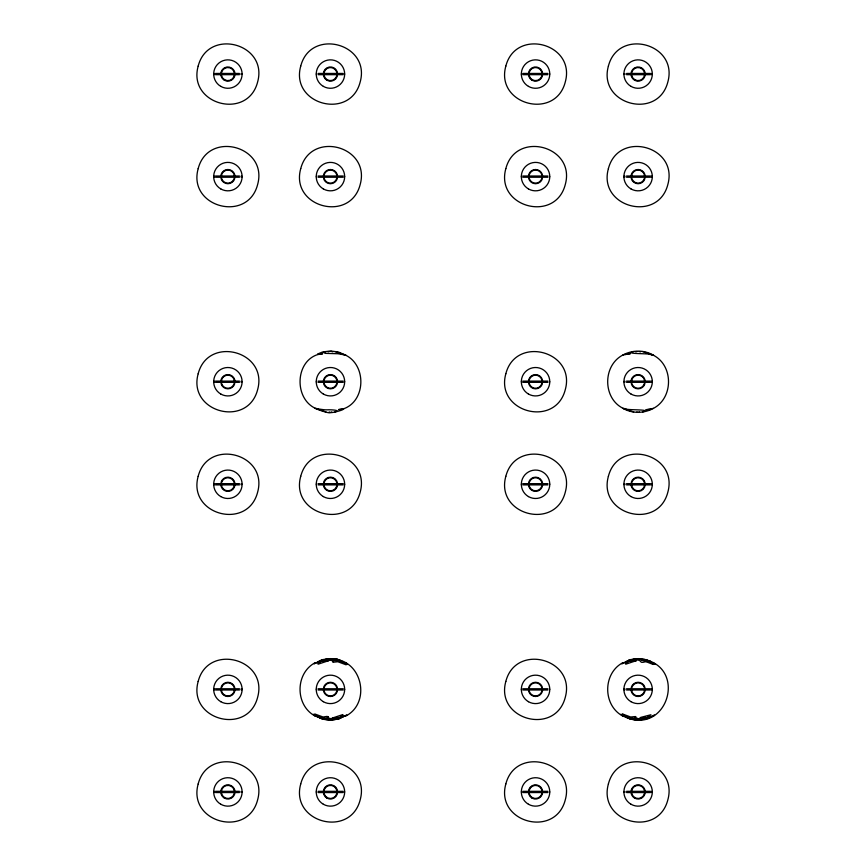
<?xml version="1.0" encoding="UTF-8"?>
<svg xmlns="http://www.w3.org/2000/svg" width="866" height="866" viewBox="0 0 866 866"><rect width="100%" height="100%" fill="white"/><g stroke="black" fill="none" stroke-linecap="round" stroke-linejoin="round"><path stroke-width="1.3" d="M329.015 658.799L328.874 659.383M331.873 719.96L332.024 719.375M636.672 658.799L636.532 659.383M639.53 719.96L639.682 719.375M651.189 662.393C657.922 667.221 648.309 662.035 645.506 661.754C640.147 663.226 641.446 661.797 639.747 660.628C628.77 657.023 657.749 662.122 648.915 661.408M316.415 73.632L316.415 74.498M316.415 176.188L316.415 177.054M316.415 381.289L316.415 382.155M316.415 483.845L316.415 484.711M549.585 74.498L549.585 73.632M316.415 688.946L316.415 689.812M549.585 177.054L549.585 176.188M316.415 791.502L316.415 792.368M549.585 382.155L549.585 381.289M549.585 484.711L549.585 483.845M549.585 689.812L549.585 688.946M549.585 792.368L549.585 791.502M331.862 658.799L332.122 659.448M329.026 719.96L328.788 719.365M639.519 658.799L639.779 659.448M636.683 719.96L636.445 719.365M328.311 716.896L327.186 717.557L331.256 718.823L322.531 718.921L315.083 715.987L313.189 714.288L319.857 717.665L314.726 713.941L323.05 717.005L327.067 716.399L328.311 716.972M648.905 660.845L646.068 659.665L638.101 658.615L630.145 659.665L621.701 663.789L631.184 660.054L625.512 663.529L625.75 664.19L636.553 660.606L630.286 661.397L632.97 660.098L637.04 659.697L628.64 660.293M315.062 662.739C295.035 673.51 295.035 705.249 315.062 716.03M345.826 716.03C370.15 703.441 363.081 663.713 336.722 659.459M622.719 662.739C602.693 673.51 602.693 705.249 622.719 716.03M627.298 717.925C667.718 733.123 686.684 668.606 644.38 659.459M651.189 662.393L648.699 661.094L655.367 664.482L653.462 662.771M330 412.433L329.199 411.902M637.657 412.433L636.867 411.902M322.369 660.271L323.364 659.935M630.026 660.271L631.033 659.935M653.429 716.02L654.501 715.056L645.181 718.823M339.104 718.228L337.524 718.823M646.761 718.228L645.029 718.704L650.929 714.753L640.721 717.384L639.66 718.369L645.928 717.373L643.243 718.661L639.173 719.072L647.573 718.477M320.095 660.823L323.57 659.524M627.763 660.823L631.227 659.524M649.706 717.405L644.986 719.245M214.303 73.448L213.686 74.065L214.303 74.682M241.051 73.632L242.101 74.065L241.051 74.498M344.04 74.682L344.657 74.065L344.04 73.448M214.303 176.004L213.686 176.621L214.303 177.238M241.051 176.188L241.928 176.188M241.928 177.054L241.051 177.054M521.96 73.448L521.343 74.065L521.96 74.682M344.04 177.238L344.657 176.621L344.04 176.004M624.949 74.498L623.899 74.065L624.949 73.632M651.697 74.682L652.315 74.065L651.697 73.448M521.96 176.004L521.343 176.621L521.96 177.238M624.072 176.188L624.949 176.188M624.949 177.054L624.072 177.054M651.697 177.238L652.315 176.621L651.697 176.004M214.303 381.105L213.686 381.722L214.303 382.339M241.051 381.289L242.101 381.722L241.051 382.155M344.04 382.339L344.657 381.722L344.04 381.105M214.303 483.661L213.686 484.278L214.303 484.895M241.051 483.845L242.101 484.278L241.051 484.711M521.96 381.105L521.343 381.722L521.96 382.339M633.631 411.902L628.792 410.278A11.702 1.028 22.5 0 0 623.975 408.752C602.79 399.28 602.216 365.982 622.643 355.147C631.801 350.059 643.319 349.669 652.585 354.703C652.715 355.428 650.81 354.302 650.204 354.54C649.543 353.166 623.184 354.259 633.631 351.542M344.04 484.895L344.657 484.278L344.04 483.661M624.949 382.155L623.899 381.722L624.949 381.289M651.697 382.339L652.315 381.722L651.697 381.105M642.583 351.542L647.422 353.176A11.702 1.028 22.5 0 0 652.228 354.703C673.423 364.164 673.986 397.462 653.57 408.308C644.401 413.385 632.894 413.786 623.628 408.741C623.488 408.027 625.404 409.153 626.01 408.914C626.659 410.278 653.029 409.185 642.583 411.902M521.96 483.661L521.343 484.278L521.96 484.895M624.949 484.711L623.899 484.278L624.949 483.845M651.697 484.895L652.315 484.278L651.697 483.661M214.303 688.762L213.686 689.379L214.303 689.996M241.051 688.946L241.928 688.946M241.928 689.812L241.051 689.812M344.04 689.996L344.657 689.379L344.04 688.762M214.303 791.318L213.686 791.935L214.303 792.552M241.051 791.502L242.101 791.935L241.051 792.368M521.96 688.762L521.343 689.379L521.96 689.996M344.04 792.552L344.657 791.935L344.04 791.318M624.072 688.946L624.949 688.946M624.949 689.812L624.072 689.812M651.697 689.996L652.315 689.379L651.697 688.762M521.96 791.318L521.343 791.935L521.96 792.552M624.949 792.368L623.899 791.935L624.949 791.502M651.697 792.552L652.315 791.935L651.697 791.318M335.651 719.386L324.837 719.267L330.444 720.068L338.411 719.094L346.844 715.056L337.372 718.704L343.044 715.229L342.795 714.58L332.003 718.163L338.27 717.373L335.586 718.661L331.505 719.072L339.916 718.477M649.836 717.351L650.225 716.994M318.85 661.353L318.017 661.765L319.056 661.537M626.508 661.353L625.674 661.765L626.713 661.537M319.868 661.256L321.784 660.531M627.525 661.256L629.441 660.531M331.689 411.902L330.888 412.433M639.346 411.902L638.545 412.433M325.973 411.902L321.134 410.278A11.702 1.028 22.5 0 0 316.317 408.752C294.029 399.507 294.711 361.566 317.995 354.475M622.741 355.103L625.653 354.475M320.983 660.293L329.383 659.697L325.313 660.098L322.628 661.397L328.896 660.606L318.093 664.19L317.854 663.529L323.527 660.054L314.044 663.789L322.488 659.665L330.444 658.615L338.411 659.665L341.247 660.845M341.843 717.221L342.914 716.94L337.329 719.245M334.925 411.902C342.254 410.159 329.372 409.607 327.705 409.824C324.36 410.04 321.145 409.239 317.854 408.914C309.487 406.63 330.173 414.522 330.444 412.487C331.905 413.461 349.929 408.167 339.992 409.466C335.445 409.986 342.72 408.936 344.127 408.611C366.34 400.189 366.361 363.969 344.571 354.703A11.702 1.028 22.5 0 1 339.764 353.176L334.925 351.542M650.637 408.947L653.473 408.341M343.044 408.914L344.127 408.611M651.784 408.611L645.841 409.748L650.961 409.412M328.062 351.834L329.199 351.553M635.72 351.834L636.867 351.553M325.973 351.542L323.267 352.397L325.367 353.371L337.946 353.739L345.913 355.147M335.911 719.3C330.541 720.555 324.685 720.144 319.641 717.925M638.101 658.918L632.451 659.535L638.101 658.69L643.709 659.502L642.312 659.47M215.504 73.448L239.438 73.448M318.049 73.448L342.839 73.448M523.161 73.448L547.951 73.448M626.562 73.448L650.496 73.448M215.504 74.682L239.438 74.682M318.049 74.682L342.839 74.682M523.161 74.682L547.951 74.682M626.562 74.682L650.496 74.682M215.504 176.004L239.438 176.004M318.049 176.004L342.839 176.004M523.161 176.004L547.951 176.004M626.562 176.004L650.496 176.004M215.504 177.238L239.438 177.238M318.049 177.238L342.839 177.238M523.161 177.238L547.951 177.238M626.562 177.238L650.496 177.238M215.504 381.105L239.438 381.105M318.049 381.105L342.839 381.105M523.161 381.105L547.951 381.105M626.562 381.105L650.496 381.105M215.504 382.339L239.438 382.339M318.049 382.339L342.839 382.339M523.161 382.339L547.951 382.339M626.562 382.339L650.496 382.339M215.504 483.661L239.438 483.661M318.049 483.661L342.839 483.661M523.161 483.661L547.951 483.661M626.562 483.661L650.496 483.661M215.504 484.895L239.438 484.895M318.049 484.895L342.839 484.895M523.161 484.895L547.951 484.895M626.562 484.895L650.496 484.895M215.504 688.762L239.438 688.762M318.049 688.762L342.839 688.762M523.161 688.762L547.951 688.762M626.562 688.762L650.496 688.762M215.504 689.996L239.438 689.996M318.049 689.996L342.839 689.996M523.161 689.996L547.951 689.996M626.562 689.996L650.496 689.996M215.504 791.318L239.438 791.318M318.049 791.318L342.839 791.318M523.161 791.318L547.951 791.318M626.562 791.318L650.496 791.318M215.504 792.552L239.438 792.552M318.049 792.552L342.839 792.552M523.161 792.552L547.951 792.552M626.562 792.552L650.496 792.552M625.512 354.53L630.372 353.696L625.252 354.032M317.854 354.53L322.553 353.848L317.595 354.032L322.488 352.007L330.444 350.957L338.411 352.007L345.09 354.887L344.127 354.833M622.741 408.341L624.429 408.611M631.823 719.31L625.479 716.907L626.8 717.167M324.165 719.31L317.822 716.907L319.143 717.167M341.756 661.602L343.077 661.862L338.39 659.74L329.632 659.946L333.702 661.202L332.587 661.851L333.085 662.23L337.848 661.754L346.162 664.817L341.042 661.094L347.71 664.482L345.805 662.771M644.12 659.416L648.688 661.613L644.769 660L646.047 660.087M632.093 719.343L638.101 719.841L643.763 719.224L638.101 720.068L632.267 719.245M640.569 351.845L639.346 351.553M332.836 351.834L330.974 351.304M651.784 354.833L653.57 355.147M316.772 408.611L314.986 408.308M631.985 719.148L627.796 717.557M336.571 659.611L341.031 661.613L337.112 660L338.39 660.087M647.118 660.639L648.407 661.202M321.427 718.13L322.585 718.715M644.434 383.421A6.549 6.549 0 0 1 631.779 383.421M631.552 381.722A6.549 6.549 0 0 1 638.101 375.173A6.549 6.549 0 0 1 644.65 381.722M644.986 383.562A7.123 7.123 0 0 1 631.227 383.562M630.989 381.722A7.123 7.123 0 0 1 638.101 374.599A7.123 7.123 0 0 1 645.224 381.722M644.65 689.379A6.549 6.549 0 0 1 638.101 695.928A6.549 6.549 0 0 1 631.552 689.379M631.779 687.691A6.549 6.549 0 0 1 644.434 687.691M645.224 689.379A7.123 7.123 0 0 1 638.101 696.502A7.123 7.123 0 0 1 630.989 689.379M631.227 687.539A7.123 7.123 0 0 1 644.986 687.539M336.777 383.421A6.549 6.549 0 0 1 324.122 383.421M323.895 381.722A6.549 6.549 0 0 1 330.444 375.173A6.549 6.549 0 0 1 336.993 381.722M337.329 383.562A7.123 7.123 0 0 1 323.57 383.562M323.332 381.722A7.123 7.123 0 0 1 330.444 374.599A7.123 7.123 0 0 1 337.567 381.722M542.105 689.379A6.549 6.549 0 0 1 535.556 695.928A6.549 6.549 0 0 1 529.007 689.379M529.223 687.691A6.549 6.549 0 0 1 541.878 687.691M542.668 689.379A7.123 7.123 0 0 1 535.556 696.502A7.123 7.123 0 0 1 528.433 689.379M528.671 687.539A7.123 7.123 0 0 1 542.43 687.539M234.448 689.379A6.549 6.549 0 0 1 227.899 695.928A6.549 6.549 0 0 1 221.35 689.379M221.566 687.691A6.549 6.549 0 0 1 234.221 687.691M235.011 689.379A7.123 7.123 0 0 1 227.899 696.502A7.123 7.123 0 0 1 220.776 689.379M221.014 687.539A7.123 7.123 0 0 1 234.773 687.539M336.993 689.379A6.549 6.549 0 0 1 330.444 695.928A6.549 6.549 0 0 1 323.895 689.379M324.122 687.691A6.549 6.549 0 0 1 336.777 687.691M337.567 689.379A7.123 7.123 0 0 1 330.444 696.502A7.123 7.123 0 0 1 323.332 689.379M323.57 687.539A7.123 7.123 0 0 1 337.329 687.539M234.221 383.421A6.549 6.549 0 0 1 221.566 383.421M221.35 381.722A6.549 6.549 0 0 1 227.899 375.173A6.549 6.549 0 0 1 234.448 381.722M234.773 383.562A7.123 7.123 0 0 1 221.014 383.562M220.776 381.722A7.123 7.123 0 0 1 227.899 374.599A7.123 7.123 0 0 1 235.011 381.722M541.878 383.421A6.549 6.549 0 0 1 529.223 383.421M529.007 381.722A6.549 6.549 0 0 1 535.556 375.173A6.549 6.549 0 0 1 542.105 381.722M542.43 383.562A7.123 7.123 0 0 1 528.671 383.562M528.433 381.722A7.123 7.123 0 0 1 535.556 374.599A7.123 7.123 0 0 1 542.668 381.722M541.878 178.309A6.549 6.549 0 0 1 529.223 178.309M529.007 176.621A6.549 6.549 0 0 1 535.556 170.072A6.549 6.549 0 0 1 542.105 176.621M542.43 178.461A7.123 7.123 0 0 1 528.671 178.461M528.433 176.621A7.123 7.123 0 0 1 535.556 169.498A7.123 7.123 0 0 1 542.668 176.621M336.777 178.309A6.549 6.549 0 0 1 324.122 178.309M323.895 176.621A6.549 6.549 0 0 1 330.444 170.072A6.549 6.549 0 0 1 336.993 176.621M337.329 178.461A7.123 7.123 0 0 1 323.57 178.461M323.332 176.621A7.123 7.123 0 0 1 330.444 169.498A7.123 7.123 0 0 1 337.567 176.621M234.221 178.309A6.549 6.549 0 0 1 221.566 178.309M221.35 176.621A6.549 6.549 0 0 1 227.899 170.072A6.549 6.549 0 0 1 234.448 176.621M234.773 178.461A7.123 7.123 0 0 1 221.014 178.461M220.776 176.621A7.123 7.123 0 0 1 227.899 169.498A7.123 7.123 0 0 1 235.011 176.621M644.434 178.309A6.549 6.549 0 0 1 631.779 178.309M631.552 176.621A6.549 6.549 0 0 1 638.101 170.072A6.549 6.549 0 0 1 644.65 176.621M644.986 178.461A7.123 7.123 0 0 1 631.227 178.461M630.989 176.621A7.123 7.123 0 0 1 638.101 169.498A7.123 7.123 0 0 1 645.224 176.621M221.566 482.579A6.549 6.549 0 0 1 232.11 479.255A6.549 6.549 0 0 1 230.659 490.21A6.549 6.549 0 0 1 221.35 484.278M221.014 482.438A7.123 7.123 0 0 1 232.467 478.822A7.123 7.123 0 0 1 230.908 490.73A7.123 7.123 0 0 1 220.776 484.278M631.779 482.579A6.549 6.549 0 0 1 642.312 479.255A6.549 6.549 0 0 1 640.872 490.21A6.549 6.549 0 0 1 631.552 484.278M631.227 482.438A7.123 7.123 0 0 1 642.68 478.822A7.123 7.123 0 0 1 641.111 490.73A7.123 7.123 0 0 1 630.989 484.278M529.223 482.579A6.549 6.549 0 0 1 539.767 479.255A6.549 6.549 0 0 1 538.316 490.21A6.549 6.549 0 0 1 529.007 484.278M528.671 482.438A7.123 7.123 0 0 1 540.124 478.822A7.123 7.123 0 0 1 538.565 490.73A7.123 7.123 0 0 1 528.433 484.278M324.122 482.579A6.549 6.549 0 0 1 334.655 479.255A6.549 6.549 0 0 1 333.215 490.21A6.549 6.549 0 0 1 323.895 484.278M323.57 482.438A7.123 7.123 0 0 1 335.023 478.822A7.123 7.123 0 0 1 333.453 490.73A7.123 7.123 0 0 1 323.332 484.278M198.173 66.108C187.446 104.58 247.665 120.72 257.613 82.032C268.341 43.549 208.121 27.409 198.173 66.108M198.173 168.654C187.446 207.136 247.665 223.266 257.613 184.577C268.341 146.105 208.121 129.965 198.173 168.654M198.173 373.766C187.446 412.238 247.665 428.378 257.613 389.689C268.341 351.206 208.121 335.077 198.173 373.766M198.173 476.311C187.446 514.794 247.665 530.923 257.613 492.234C268.341 453.762 208.121 437.622 198.173 476.311M198.173 681.423C187.446 719.895 247.665 736.035 257.613 697.347C268.341 658.864 208.121 642.734 198.173 681.423M198.173 783.968C187.446 822.451 247.665 838.591 257.613 799.892C268.341 761.42 208.121 745.28 198.173 783.968M300.729 66.108C290.002 104.58 350.221 120.72 360.169 82.032C370.897 43.549 310.678 27.409 300.729 66.108M300.729 168.654C290.002 207.136 350.221 223.266 360.169 184.577C370.897 146.105 310.678 129.965 300.729 168.654M300.729 476.311C290.002 514.794 350.221 530.923 360.169 492.234C370.897 453.762 310.678 437.622 300.729 476.311M300.729 783.968C290.002 822.451 350.221 838.591 360.169 799.892C370.897 761.42 310.678 745.28 300.729 783.968M505.831 66.108C495.103 104.58 555.322 120.72 565.271 82.032C575.998 43.549 515.779 27.409 505.831 66.108M505.831 168.654C495.103 207.136 555.322 223.266 565.271 184.577C575.998 146.105 515.779 129.965 505.831 168.654M505.831 373.766C495.103 412.238 555.322 428.378 565.271 389.689C575.998 351.206 515.779 335.077 505.831 373.766M505.831 476.311C495.103 514.794 555.322 530.923 565.271 492.234C575.998 453.762 515.779 437.622 505.831 476.311M505.831 681.423C495.103 719.895 555.322 736.035 565.271 697.347C575.998 658.864 515.779 642.734 505.831 681.423M505.831 783.968C495.103 822.451 555.322 838.591 565.271 799.892C575.998 761.42 515.779 745.28 505.831 783.968M608.387 66.108C597.659 104.58 657.879 120.72 667.827 82.032C678.554 43.549 618.335 27.409 608.387 66.108M608.387 168.654C597.659 207.136 657.879 223.266 667.827 184.577C678.554 146.105 618.335 129.965 608.387 168.654M608.387 476.311C597.659 514.794 657.879 530.923 667.827 492.234C678.554 453.762 618.335 437.622 608.387 476.311M608.387 783.968C597.659 822.451 657.879 838.591 667.827 799.892C678.554 761.42 618.335 745.28 608.387 783.968M625.057 716.279L622.383 713.941L630.708 717.005L635.46 716.539L635.969 716.896L634.843 717.557L638.924 718.823L630.188 718.921L622.741 715.987L620.846 714.288L627.514 717.665L624.981 716.399M324.988 659.459C348.045 659.73 334.969 658.55 324.988 659.459M335.391 660L333.735 660.303L337.22 660.877L335.391 660M327.153 718.455L325.508 718.769L323.678 717.882L327.153 718.455M643.048 660L641.392 660.303L644.878 660.877L643.048 660M634.81 718.455L633.165 718.769L631.336 717.882L634.81 718.455M630.426 718.683L627.525 717.145L631.444 718.758L630.426 718.683M322.769 718.683L319.868 717.145L323.787 718.758L322.769 718.683M323.343 86.373A14.213 14.213 0 0 0 344.668 74.065A14.213 14.213 0 0 0 323.343 61.757A14.213 14.213 0 0 0 323.343 86.373M327.175 79.737A6.549 6.549 0 0 0 336.993 74.065A6.549 6.549 0 0 0 327.175 68.392A6.549 6.549 0 0 0 327.175 79.737M326.883 80.235A7.123 7.123 0 0 0 337.567 74.065A7.123 7.123 0 0 0 326.883 67.905A7.123 7.123 0 0 0 326.883 80.235M631 394.03A14.213 14.213 0 0 0 652.325 381.722A14.213 14.213 0 0 0 631 369.414A14.213 14.213 0 0 0 631 394.03M631 701.698A14.213 14.213 0 0 0 652.325 689.379A14.213 14.213 0 0 0 631 677.071A14.213 14.213 0 0 0 631 701.698M323.343 394.03A14.213 14.213 0 0 0 344.668 381.722A14.213 14.213 0 0 0 323.343 369.414A14.213 14.213 0 0 0 323.343 394.03M528.444 701.698A14.213 14.213 0 0 0 549.769 689.379A14.213 14.213 0 0 0 528.444 677.071A14.213 14.213 0 0 0 528.444 701.698M220.787 86.373A14.213 14.213 0 0 0 242.112 74.065A14.213 14.213 0 0 0 220.787 61.757A14.213 14.213 0 0 0 220.787 86.373M224.619 79.737A6.549 6.549 0 0 0 234.448 74.065A6.549 6.549 0 0 0 224.619 68.392A6.549 6.549 0 0 0 224.619 79.737M224.337 80.235A7.123 7.123 0 0 0 235.011 74.065A7.123 7.123 0 0 0 224.337 67.905A7.123 7.123 0 0 0 224.337 80.235M220.787 701.698A14.213 14.213 0 0 0 242.112 689.379A14.213 14.213 0 0 0 220.787 677.071A14.213 14.213 0 0 0 220.787 701.698M323.343 701.698A14.213 14.213 0 0 0 344.668 689.379A14.213 14.213 0 0 0 323.343 677.071A14.213 14.213 0 0 0 323.343 701.698M220.787 394.03A14.213 14.213 0 0 0 242.112 381.722A14.213 14.213 0 0 0 220.787 369.414A14.213 14.213 0 0 0 220.787 394.03M528.444 394.03A14.213 14.213 0 0 0 549.769 381.722A14.213 14.213 0 0 0 528.444 369.414A14.213 14.213 0 0 0 528.444 394.03M528.444 86.373A14.213 14.213 0 0 0 549.769 74.065A14.213 14.213 0 0 0 528.444 61.757A14.213 14.213 0 0 0 528.444 86.373M532.276 79.737A6.549 6.549 0 0 0 542.105 74.065A6.549 6.549 0 0 0 532.276 68.392A6.549 6.549 0 0 0 532.276 79.737M531.995 80.235A7.123 7.123 0 0 0 542.668 74.065A7.123 7.123 0 0 0 531.995 67.905A7.123 7.123 0 0 0 531.995 80.235M528.444 188.929A14.213 14.213 0 0 0 549.769 176.621A14.213 14.213 0 0 0 528.444 164.302A14.213 14.213 0 0 0 528.444 188.929M631 86.373A14.213 14.213 0 0 0 652.325 74.065A14.213 14.213 0 0 0 631 61.757A14.213 14.213 0 0 0 631 86.373M634.832 79.737A6.549 6.549 0 0 0 644.65 74.065A6.549 6.549 0 0 0 634.832 68.392A6.549 6.549 0 0 0 634.832 79.737M634.551 80.235A7.123 7.123 0 0 0 645.224 74.065A7.123 7.123 0 0 0 634.551 67.905A7.123 7.123 0 0 0 634.551 80.235M323.343 188.929A14.213 14.213 0 0 0 344.668 176.621A14.213 14.213 0 0 0 323.343 164.302A14.213 14.213 0 0 0 323.343 188.929M220.787 188.929A14.213 14.213 0 0 0 242.112 176.621A14.213 14.213 0 0 0 220.787 164.302A14.213 14.213 0 0 0 220.787 188.929M631 188.929A14.213 14.213 0 0 0 652.325 176.621A14.213 14.213 0 0 0 631 164.302A14.213 14.213 0 0 0 631 188.929M220.787 496.586A14.213 14.213 0 0 0 242.112 484.278A14.213 14.213 0 0 0 220.787 471.97A14.213 14.213 0 0 0 220.787 496.586M631 496.586A14.213 14.213 0 0 0 652.325 484.278A14.213 14.213 0 0 0 631 471.97A14.213 14.213 0 0 0 631 496.586M528.444 496.586A14.213 14.213 0 0 0 549.769 484.278A14.213 14.213 0 0 0 528.444 471.97A14.213 14.213 0 0 0 528.444 496.586M323.343 804.243A14.213 14.213 0 0 0 344.668 791.935A14.213 14.213 0 0 0 323.343 779.627A14.213 14.213 0 0 0 323.343 804.243M325.811 796.568A6.549 6.549 0 0 0 336.777 793.624A6.549 6.549 0 0 0 328.755 785.603A6.549 6.549 0 0 0 325.811 796.568M326.883 798.095A7.123 7.123 0 0 0 337.567 791.935A7.123 7.123 0 0 0 326.883 785.765A7.123 7.123 0 0 0 326.883 798.095M323.343 496.586A14.213 14.213 0 0 0 344.668 484.278A14.213 14.213 0 0 0 323.343 471.97A14.213 14.213 0 0 0 323.343 496.586M528.444 804.243A14.213 14.213 0 0 0 549.769 791.935A14.213 14.213 0 0 0 528.444 779.627A14.213 14.213 0 0 0 528.444 804.243M532.276 797.608A6.549 6.549 0 0 0 542.105 791.935A6.549 6.549 0 0 0 532.276 786.263A6.549 6.549 0 0 0 532.276 797.608M531.995 798.095A7.123 7.123 0 0 0 542.668 791.935A7.123 7.123 0 0 0 531.995 785.765A7.123 7.123 0 0 0 531.995 798.095M631 804.243A14.213 14.213 0 0 0 652.325 791.935A14.213 14.213 0 0 0 631 779.627A14.213 14.213 0 0 0 631 804.243M633.479 796.568A6.549 6.549 0 0 0 644.434 793.624A6.549 6.549 0 0 0 636.413 785.603A6.549 6.549 0 0 0 633.479 796.568M634.551 798.095A7.123 7.123 0 0 0 645.224 791.935A7.123 7.123 0 0 0 634.551 785.765A7.123 7.123 0 0 0 634.551 798.095M220.787 804.243A14.213 14.213 0 0 0 242.112 791.935A14.213 14.213 0 0 0 220.787 779.627A14.213 14.213 0 0 0 220.787 804.243M223.266 796.568A6.549 6.549 0 0 0 234.221 793.624A6.549 6.549 0 0 0 226.199 785.603A6.549 6.549 0 0 0 223.266 796.568M224.337 798.095A7.123 7.123 0 0 0 235.011 791.935A7.123 7.123 0 0 0 224.337 785.765A7.123 7.123 0 0 0 224.337 798.095"/></g></svg>
